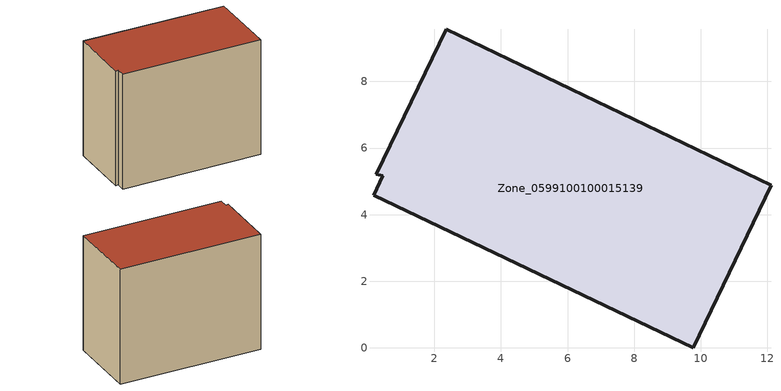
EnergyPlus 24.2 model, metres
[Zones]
Zone_0599100100015139
 floor ground (C_G): 0.17,4.58 0.45,5.16 0.26,5.21 2.35,9.57 12.11,4.88 9.78,0 z0
 wall outside (C_F): 9.78,0 12.11,4.88 2.35,9.57 0.26,5.21 0.45,5.16 0.17,4.58 9.78,0 z0:8.94
 roof outside (C_R): 0.45,5.16 0.17,4.58 9.78,0 12.11,4.88 2.35,9.57 0.26,5.21 z8.94
[BUILDING]
Pand.0599100100015139: North Axis=0; Terrain=City; Loads Convergence Tolerance Value=0.04; Temperature Convergence Tolerance Value=0.4; Solar Distribution=FullExterior; Maximum Number of Warmup Days=25; Minimum Number of Warmup Days=1
[Site:Location]
Rotterdam.The.Hague.AP_ZH_NLD Design_Conditions: Latitude=51.96; Longitude=4.45; Time Zone=1; Elevation=-4.5
[SITE:GROUNDTEMPERATURE:BUILDINGSURFACE]
18, 18, 18, 18, 18, 18, 18, 18, 18, 18, 18, 18
[MATERIAL] Thermal Absorptance=0.9; Solar Absorptance=0.7; Visible Absorptance=0.7
Name | Roughness | Thickness | Conductivity | Density | Specific Heat
G.TI.2015-2018 | MediumSmooth | 0.15 | 0.0428571 | 540 | 1210
F.TI.2015-2018 | Rough | 0.3 | 0.0666667 | 1920 | 840
R.TI.2015-2018 | MediumRough | 0.2 | 0.0333333 | 1500 | 1000
[CONSTRUCTION]
C_G: G.TI.2015-2018
C_F: F.TI.2015-2018
C_R: R.TI.2015-2018
[ZONE]
Zone_0599100100015139: Type=1; Multiplier=1; Ceiling Height=Autocalculate; Volume=Autocalculate; Floor Area=autocalculate; Part of Total Floor Area=Yes
[ZONEINFILTRATION:DESIGNFLOWRATE]
Infil_Zone_0599100100015139: Zone or ZoneList or Space or SpaceList=Zone_0599100100015139; Schedule=AlwaysOn; Design Flow Rate Calculation Method=Flow/Area; Flow Rate per Floor Area=0.0015; Constant Term Coefficient=1; Temperature Term Coefficient=0; Velocity Term Coefficient=0; Velocity Squared Term Coefficient=0
[HVACTEMPLATE:ZONE:IDEALLOADSAIRSYSTEM]
Zone_0599100100015139: Maximum Heating Supply Air Temperature=50; Minimum Cooling Supply Air Temperature=13; Maximum Heating Supply Air Humidity Ratio=0.0156; Minimum Cooling Supply Air Humidity Ratio=0.0077; Heating Limit=NoLimit; Cooling Limit=NoLimit; Dehumidification Control Type=ConstantSensibleHeatRatio; Cooling Sensible Heat Ratio=0.7; Dehumidification Setpoint=60; Humidification Control Type=None; Humidification Setpoint=30; Outdoor Air Method=None; Outdoor Air Flow Rate per Person=0.00944; Outdoor Air Flow Rate per Zone Floor Area=0; Outdoor Air Flow Rate per Zone=0; Demand Controlled Ventilation Type=None; Outdoor Air Economizer Type=NoEconomizer; Heat Recovery Type=None; Sensible Heat Recovery Effectiveness=0.7; Latent Heat Recovery Effectiveness=0.65
[ZONECONTROL:THERMOSTAT]
ThermostatControl_Zone_0599100100015139: Zone or ZoneList=Zone_0599100100015139; Control Type Schedule=DualSetpointControlType; Control 1=Thermostat_Zone_0599100100015139; Temperature Difference Between Cutout And Setpoint=0
[THERMOSTATSETPOINT:DUALSETPOINT]
Thermostat_Zone_0599100100015139: Heating Setpoint Temperature Schedule=HeatingSetpoint_Zone_0599100100015139; Cooling Setpoint Temperature Schedule=CoolingSetpoint_Zone_0599100100015139
[SCHEDULE:COMPACT]
HeatingSetpoint_Zone_0599100100015139: Through: 12/31, For: AllDays, Until: 24:00, 21
CoolingSetpoint_Zone_0599100100015139: Through: 12/31, For: AllDays, Until: 24:00, 24
DualSetpointControlType: Through: 12/31, For: AllDays, Until: 24:00, 4
AlwaysOn: Through: 12/31, For: AllDays, Until: 24:00, 1
